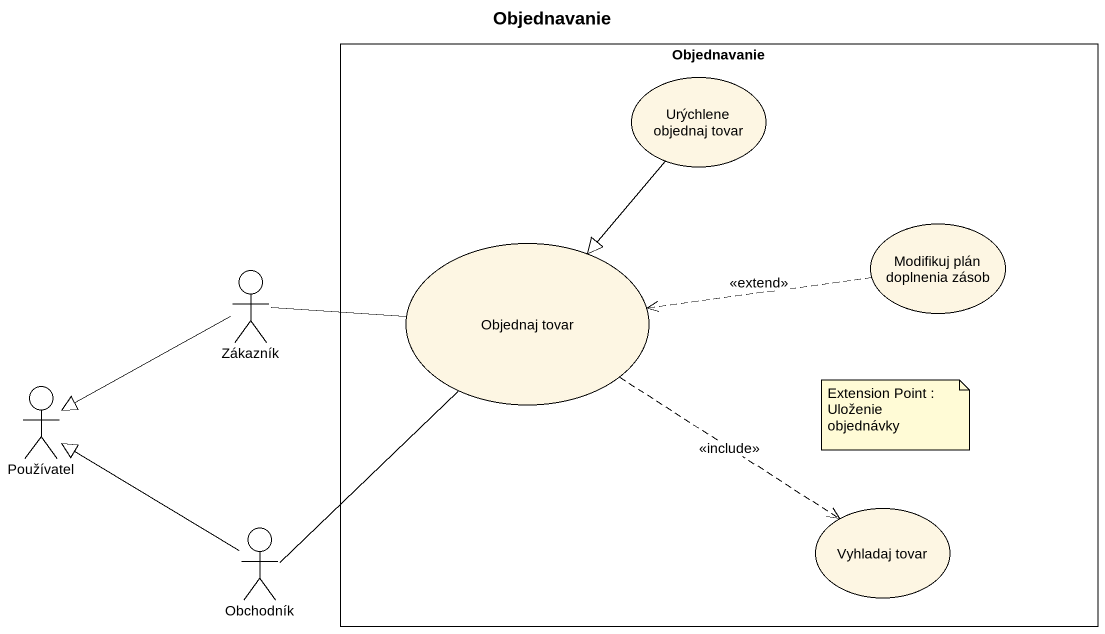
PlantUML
@startuml
title Objednavanie
rectangle Objednavanie {
  usecase "Urýchlene objednaj tovar" as Urýchlene_objednaj_tovar
  usecase "Objednaj tovar" as Objednaj_tovar
  usecase "Modifikuj plán doplnenia zásob" as Modifikuj_plán_doplnenia
  usecase "Vyhladaj tovar" as Vyhladaj_tovar
}
actor Zákazník
actor Používatel
actor Obchodník
Urýchlene_objednaj_tovar --|> Objednaj_tovar
Zákazník -right- Objednaj_tovar
Zákazník -left-|> Používatel
Objednaj_tovar ..> Vyhladaj_tovar : <<include>>
Modifikuj_plán_doplnenia .left.> Objednaj_tovar : <<extend>>
Obchodník -up- Objednaj_tovar
Obchodník -up-|> Používatel
note as N1
  Extension Point : Uloženie objednávky
end note
@enduml
